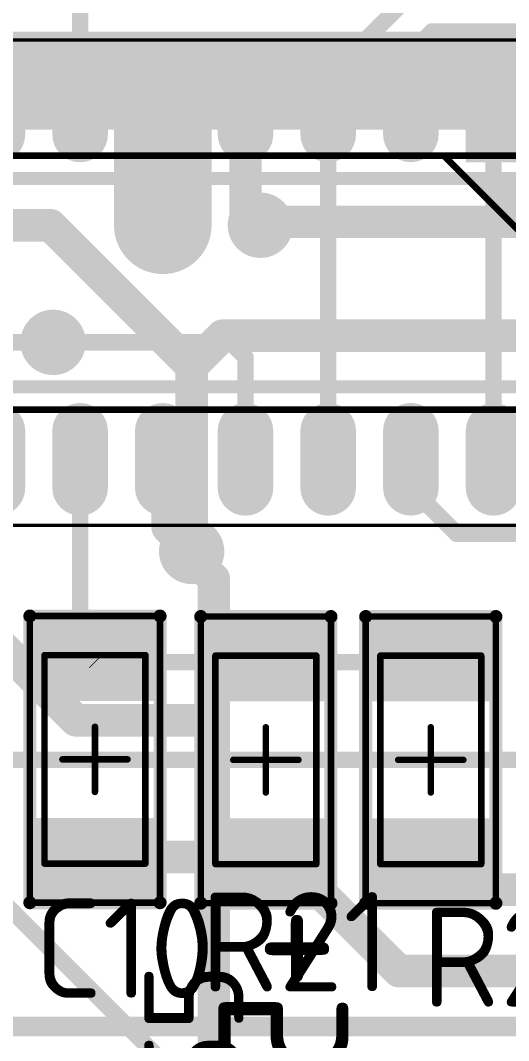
# Model space of a CAD drawing. Header units: inches. Extents: x 0 to 220, y 0 to 115.
# Drawn here: x 133.46 to 140.96, y 70.68 to 86.34 of the extents above; entities that cross this region are included whole.
import ezdxf

# ---------------------------------------------------------------- set-up
doc = ezdxf.new("R2010")
doc.units = ezdxf.units.IN
for name, color, linetype in [('Bottom Layer- Bottom', 5, 'Continuous'), ('Bottom Overlay- Bot Silk', 54, 'Continuous'), ('Bottom Solder- Bot Mask', 6, 'Continuous'), ('Mechanical 13', 56, 'Continuous'), ('Mechanical 15', 56, 'Continuous'), ('Top Layer- Top', 1, 'Continuous'), ('Top Overlay- Top Silk', 2, 'Continuous'), ('Top Paste- Top Paste', 8, 'Continuous'), ('Top Solder- Top Mask', 216, 'Continuous')]:
    doc.layers.add(name, color=color, linetype=linetype)
doc.styles.add('GOST type B', font='', dxfattribs={"height": 0.2})
doc.styles.get('GOST type B').set_extended_font_data('GOST type B')

# ---------------------------------------------------------------- blocks, each defined once
blk = doc.blocks.new('1206_126')
at = {"layer": 'Top Layer- Top'}
for points in [[(-2, -0.8), (-2, 0.8), (-1, 0.8), (-1, -0.8)], [(1, -0.8), (1, 0.8), (2, 0.8), (2, -0.8)]]:
    blk.add_hatch(color=7, dxfattribs=at).paths.add_polyline_path(points)
at = {"layer": 'Top Paste- Top Paste'}
for points in [[(-2, -0.8), (-2, 0.8), (-1, 0.8), (-1, -0.8)], [(1, -0.8), (1, 0.8), (2, 0.8), (2, -0.8)]]:
    blk.add_hatch(color=7, dxfattribs=at).paths.add_polyline_path(points)
at = {"layer": 'Top Solder- Top Mask'}
for points in [[(-2.102, -0.902), (-2.102, 0.902), (-0.898, 0.902), (-0.898, -0.902)], [(0.898, -0.902), (0.898, 0.902), (2.102, 0.902), (2.102, -0.902)]]:
    blk.add_hatch(color=7, dxfattribs=at).paths.add_polyline_path(points)
at = {"layer": 'Mechanical 13'}
for points in [[(-1.6, 0.775, 0.1, 0.1, 0), (-1.6, -0.775, 0.1, 0.1, 0)], [(-1.6, 0.775, 0.1, 0.1, 0), (1.6, 0.775, 0.1, 0.1, 0)], [(1.6, 0.775, 0.1, 0.1, 0), (1.6, -0.775, 0.1, 0.1, 0)], [(-1.6, -0.775, 0.1, 0.1, 0), (1.6, -0.775, 0.1, 0.1, 0)]]:
    blk.add_lwpolyline(points, format="xyseb", dxfattribs=at)
for points in [[(-1.625, 0.775, 0.05, 0.05, 1), (-1.575, 0.775, 0.05, 0.05, 1)], [(-1.625, 0.775, 0.05, 0.05, 1), (-1.575, 0.775, 0.05, 0.05, 1)], [(1.575, 0.775, 0.05, 0.05, 1), (1.625, 0.775, 0.05, 0.05, 1)], [(1.575, 0.775, 0.05, 0.05, 1), (1.625, 0.775, 0.05, 0.05, 1)], [(-1.625, -0.775, 0.05, 0.05, 1), (-1.575, -0.775, 0.05, 0.05, 1)], [(-1.625, -0.775, 0.05, 0.05, 1), (-1.575, -0.775, 0.05, 0.05, 1)], [(1.575, -0.775, 0.05, 0.05, 1), (1.625, -0.775, 0.05, 0.05, 1)], [(1.575, -0.775, 0.05, 0.05, 1), (1.625, -0.775, 0.05, 0.05, 1)]]:
    blk.add_lwpolyline(points, format="xyseb", close=True, dxfattribs=at)
at = {"layer": 'Mechanical 15'}
for points in [[(2.2, 1, 0.1, 0.1, 0), (-2.2, 1, 0.1, 0.1, 0)], [(-2.2, 1, 0.1, 0.1, 0), (-2.2, -1, 0.1, 0.1, 0)], [(2.2, 1, 0.1, 0.1, 0), (2.2, -1, 0.1, 0.1, 0)], [(0, 0.5, 0.1, 0.1, 0), (0, -0.5, 0.1, 0.1, 0)], [(0.5, 0, 0.1, 0.1, 0), (-0.5, 0, 0.1, 0.1, 0)], [(-2.2, -1, 0.1, 0.1, 0), (2.2, -1, 0.1, 0.1, 0)]]:
    blk.add_lwpolyline(points, format="xyseb", dxfattribs=at)
for points in [[(-2.225, 1, 0.05, 0.05, 1), (-2.175, 1, 0.05, 0.05, 1)], [(-2.225, 1, 0.05, 0.05, 1), (-2.175, 1, 0.05, 0.05, 1)], [(2.175, 1, 0.05, 0.05, 1), (2.225, 1, 0.05, 0.05, 1)], [(2.175, 1, 0.05, 0.05, 1), (2.225, 1, 0.05, 0.05, 1)], [(-0.025, 0.5, 0.05, 0.05, 1), (0.025, 0.5, 0.05, 0.05, 1)], [(-0.525, 0, 0.05, 0.05, 1), (-0.475, 0, 0.05, 0.05, 1)], [(0.475, 0, 0.05, 0.05, 1), (0.525, 0, 0.05, 0.05, 1)], [(-0.025, -0.5, 0.05, 0.05, 1), (0.025, -0.5, 0.05, 0.05, 1)], [(-2.225, -1, 0.05, 0.05, 1), (-2.175, -1, 0.05, 0.05, 1)], [(-2.225, -1, 0.05, 0.05, 1), (-2.175, -1, 0.05, 0.05, 1)], [(2.175, -1, 0.05, 0.05, 1), (2.225, -1, 0.05, 0.05, 1)], [(2.175, -1, 0.05, 0.05, 1), (2.225, -1, 0.05, 0.05, 1)]]:
    blk.add_lwpolyline(points, format="xyseb", close=True, dxfattribs=at)
at = {"layer": 'Top Overlay- Top Silk'}
for points in [[(-2.2, 1, 0.2, 0.2, 0), (-2.2, -1, 0.2, 0.2, 0)], [(2.2, 1, 0.2, 0.2, 0), (-2.2, 1, 0.2, 0.2, 0)], [(2.2, 1, 0.2, 0.2, 0), (2.2, -1, 0.2, 0.2, 0)], [(-2.2, -1, 0.2, 0.2, 0), (2.2, -1, 0.2, 0.2, 0)]]:
    blk.add_lwpolyline(points, format="xyseb", dxfattribs=at)
for points in [[(-2.25, 1, 0.1, 0.1, 1), (-2.15, 1, 0.1, 0.1, 1)], [(-2.25, 1, 0.1, 0.1, 1), (-2.15, 1, 0.1, 0.1, 1)], [(2.15, 1, 0.1, 0.1, 1), (2.25, 1, 0.1, 0.1, 1)], [(2.15, 1, 0.1, 0.1, 1), (2.25, 1, 0.1, 0.1, 1)], [(-2.25, -1, 0.1, 0.1, 1), (-2.15, -1, 0.1, 0.1, 1)], [(-2.25, -1, 0.1, 0.1, 1), (-2.15, -1, 0.1, 0.1, 1)], [(2.15, -1, 0.1, 0.1, 1), (2.25, -1, 0.1, 0.1, 1)], [(2.15, -1, 0.1, 0.1, 1), (2.25, -1, 0.1, 0.1, 1)]]:
    blk.add_lwpolyline(points, format="xyseb", close=True, dxfattribs=at)
blk = doc.blocks.new('1206_127')
at = {"layer": 'Top Layer- Top'}
for points in [[(-2, -0.8), (-2, 0.8), (-1, 0.8), (-1, -0.8)], [(1, -0.8), (1, 0.8), (2, 0.8), (2, -0.8)]]:
    blk.add_hatch(color=7, dxfattribs=at).paths.add_polyline_path(points)
at = {"layer": 'Top Paste- Top Paste'}
for points in [[(-2, -0.8), (-2, 0.8), (-1, 0.8), (-1, -0.8)], [(1, -0.8), (1, 0.8), (2, 0.8), (2, -0.8)]]:
    blk.add_hatch(color=7, dxfattribs=at).paths.add_polyline_path(points)
at = {"layer": 'Top Solder- Top Mask'}
for points in [[(-2.102, -0.902), (-2.102, 0.902), (-0.898, 0.902), (-0.898, -0.902)], [(0.898, -0.902), (0.898, 0.902), (2.102, 0.902), (2.102, -0.902)]]:
    blk.add_hatch(color=7, dxfattribs=at).paths.add_polyline_path(points)
at = {"layer": 'Mechanical 13'}
for points in [[(-1.6, -0.775, 0.1, 0.1, 0), (-1.6, 0.775, 0.1, 0.1, 0)], [(-1.6, 0.775, 0.1, 0.1, 0), (1.6, 0.775, 0.1, 0.1, 0)], [(1.6, -0.775, 0.1, 0.1, 0), (1.6, 0.775, 0.1, 0.1, 0)], [(-1.6, -0.775, 0.1, 0.1, 0), (1.6, -0.775, 0.1, 0.1, 0)]]:
    blk.add_lwpolyline(points, format="xyseb", dxfattribs=at)
for points in [[(-1.625, 0.775, 0.05, 0.05, 1), (-1.575, 0.775, 0.05, 0.05, 1)], [(-1.625, 0.775, 0.05, 0.05, 1), (-1.575, 0.775, 0.05, 0.05, 1)], [(1.575, 0.775, 0.05, 0.05, 1), (1.625, 0.775, 0.05, 0.05, 1)], [(1.575, 0.775, 0.05, 0.05, 1), (1.625, 0.775, 0.05, 0.05, 1)], [(-1.625, -0.775, 0.05, 0.05, 1), (-1.575, -0.775, 0.05, 0.05, 1)], [(-1.625, -0.775, 0.05, 0.05, 1), (-1.575, -0.775, 0.05, 0.05, 1)], [(1.575, -0.775, 0.05, 0.05, 1), (1.625, -0.775, 0.05, 0.05, 1)], [(1.575, -0.775, 0.05, 0.05, 1), (1.625, -0.775, 0.05, 0.05, 1)]]:
    blk.add_lwpolyline(points, format="xyseb", close=True, dxfattribs=at)
at = {"layer": 'Mechanical 15'}
for points in [[(2.2, 1, 0.1, 0.1, 0), (-2.2, 1, 0.1, 0.1, 0)], [(-2.2, -1, 0.1, 0.1, 0), (-2.2, 1, 0.1, 0.1, 0)], [(2.2, -1, 0.1, 0.1, 0), (2.2, 1, 0.1, 0.1, 0)], [(0, -0.5, 0.1, 0.1, 0), (0, 0.5, 0.1, 0.1, 0)], [(-0.5, 0, 0.1, 0.1, 0), (0.5, 0, 0.1, 0.1, 0)], [(2.2, -1, 0.1, 0.1, 0), (-2.2, -1, 0.1, 0.1, 0)]]:
    blk.add_lwpolyline(points, format="xyseb", dxfattribs=at)
for points in [[(-2.225, 1, 0.05, 0.05, 1), (-2.175, 1, 0.05, 0.05, 1)], [(-2.225, 1, 0.05, 0.05, 1), (-2.175, 1, 0.05, 0.05, 1)], [(2.175, 1, 0.05, 0.05, 1), (2.225, 1, 0.05, 0.05, 1)], [(2.175, 1, 0.05, 0.05, 1), (2.225, 1, 0.05, 0.05, 1)], [(-0.025, 0.5, 0.05, 0.05, 1), (0.025, 0.5, 0.05, 0.05, 1)], [(-0.525, 0, 0.05, 0.05, 1), (-0.475, 0, 0.05, 0.05, 1)], [(0.475, 0, 0.05, 0.05, 1), (0.525, 0, 0.05, 0.05, 1)], [(-0.025, -0.5, 0.05, 0.05, 1), (0.025, -0.5, 0.05, 0.05, 1)], [(-2.225, -1, 0.05, 0.05, 1), (-2.175, -1, 0.05, 0.05, 1)], [(-2.225, -1, 0.05, 0.05, 1), (-2.175, -1, 0.05, 0.05, 1)], [(2.175, -1, 0.05, 0.05, 1), (2.225, -1, 0.05, 0.05, 1)], [(2.175, -1, 0.05, 0.05, 1), (2.225, -1, 0.05, 0.05, 1)]]:
    blk.add_lwpolyline(points, format="xyseb", close=True, dxfattribs=at)
at = {"layer": 'Top Overlay- Top Silk'}
for points in [[(-2.2, -1, 0.2, 0.2, 0), (-2.2, 1, 0.2, 0.2, 0)], [(2.2, 1, 0.2, 0.2, 0), (-2.2, 1, 0.2, 0.2, 0)], [(2.2, -1, 0.2, 0.2, 0), (2.2, 1, 0.2, 0.2, 0)], [(2.2, -1, 0.2, 0.2, 0), (-2.2, -1, 0.2, 0.2, 0)]]:
    blk.add_lwpolyline(points, format="xyseb", dxfattribs=at)
for points in [[(-2.25, 1, 0.1, 0.1, 1), (-2.15, 1, 0.1, 0.1, 1)], [(-2.25, 1, 0.1, 0.1, 1), (-2.15, 1, 0.1, 0.1, 1)], [(2.15, 1, 0.1, 0.1, 1), (2.25, 1, 0.1, 0.1, 1)], [(2.15, 1, 0.1, 0.1, 1), (2.25, 1, 0.1, 0.1, 1)], [(-2.25, -1, 0.1, 0.1, 1), (-2.15, -1, 0.1, 0.1, 1)], [(-2.25, -1, 0.1, 0.1, 1), (-2.15, -1, 0.1, 0.1, 1)], [(2.15, -1, 0.1, 0.1, 1), (2.25, -1, 0.1, 0.1, 1)], [(2.15, -1, 0.1, 0.1, 1), (2.25, -1, 0.1, 0.1, 1)]]:
    blk.add_lwpolyline(points, format="xyseb", close=True, dxfattribs=at)
blk = doc.blocks.new('16_SOIC_165')
at = {"layer": 'Top Layer- Top'}
blk.add_hatch(color=7, dxfattribs=at).paths.add_polyline_path([(-3.475, 4.77), (-1.95, 4.77), (-1.95, 4.12), (-3.475, 4.12)])
h = blk.add_hatch(color=7, dxfattribs=at)
edge = h.paths.add_edge_path()
edge.add_arc((2.275, 4.445), 0.325, 90, 270)
edge.add_line((2.275, 4.12), (3.15, 4.12))
edge.add_arc((3.15, 4.445), 0.325, 270, 450)
edge.add_line((3.15, 4.77), (2.275, 4.77))
h = blk.add_hatch(color=7, dxfattribs=at)
edge = h.paths.add_edge_path()
edge.add_arc((-3.15, 3.175), 0.325, 90, 270)
edge.add_line((-3.15, 2.85), (-2.275, 2.85))
edge.add_arc((-2.275, 3.175), 0.325, 270, 450)
edge.add_line((-2.275, 3.5), (-3.15, 3.5))
h = blk.add_hatch(color=7, dxfattribs=at)
edge = h.paths.add_edge_path()
edge.add_arc((2.274, 3.175), 0.325, 90, 270)
edge.add_line((2.274, 2.85), (3.149, 2.85))
edge.add_arc((3.149, 3.175), 0.325, 270, 450)
edge.add_line((3.149, 3.5), (2.274, 3.5))
h = blk.add_hatch(color=7, dxfattribs=at)
edge = h.paths.add_edge_path()
edge.add_arc((-3.149, 1.905), 0.325, 90, 270)
edge.add_line((-3.149, 1.58), (-2.274, 1.58))
edge.add_arc((-2.274, 1.905), 0.325, 270, 450)
edge.add_line((-2.274, 2.23), (-3.149, 2.23))
h = blk.add_hatch(color=7, dxfattribs=at)
edge = h.paths.add_edge_path()
edge.add_arc((2.275, 1.905), 0.325, 90, 270)
edge.add_line((2.275, 1.58), (3.15, 1.58))
edge.add_arc((3.15, 1.905), 0.325, 270, 450)
edge.add_line((3.15, 2.23), (2.275, 2.23))
h = blk.add_hatch(color=7, dxfattribs=at)
edge = h.paths.add_edge_path()
edge.add_arc((-3.15, 0.635), 0.325, 90, 270)
edge.add_line((-3.15, 0.31), (-2.275, 0.31))
edge.add_arc((-2.275, 0.635), 0.325, 270, 450)
edge.add_line((-2.275, 0.96), (-3.15, 0.96))
h = blk.add_hatch(color=7, dxfattribs=at)
edge = h.paths.add_edge_path()
edge.add_arc((2.275, 0.635), 0.325, 90, 270)
edge.add_line((2.275, 0.31), (3.15, 0.31))
edge.add_arc((3.15, 0.635), 0.325, 270, 450)
edge.add_line((3.15, 0.96), (2.275, 0.96))
h = blk.add_hatch(color=7, dxfattribs=at)
edge = h.paths.add_edge_path()
edge.add_arc((-3.15, -0.635), 0.325, 90, 270)
edge.add_line((-3.15, -0.96), (-2.275, -0.96))
edge.add_arc((-2.275, -0.635), 0.325, 270, 450)
edge.add_line((-2.275, -0.31), (-3.15, -0.31))
h = blk.add_hatch(color=7, dxfattribs=at)
edge = h.paths.add_edge_path()
edge.add_arc((2.275, -0.635), 0.325, 90, 270)
edge.add_line((2.275, -0.96), (3.15, -0.96))
edge.add_arc((3.15, -0.635), 0.325, 270, 450)
edge.add_line((3.15, -0.31), (2.275, -0.31))
h = blk.add_hatch(color=7, dxfattribs=at)
edge = h.paths.add_edge_path()
edge.add_arc((-3.15, -1.905), 0.325, 90, 270)
edge.add_line((-3.15, -2.23), (-2.275, -2.23))
edge.add_arc((-2.275, -1.905), 0.325, 270, 450)
edge.add_line((-2.275, -1.58), (-3.15, -1.58))
h = blk.add_hatch(color=7, dxfattribs=at)
edge = h.paths.add_edge_path()
edge.add_arc((2.274, -1.905), 0.325, 90, 270)
edge.add_line((2.274, -2.23), (3.149, -2.23))
edge.add_arc((3.149, -1.905), 0.325, 270, 450)
edge.add_line((3.149, -1.58), (2.274, -1.58))
h = blk.add_hatch(color=7, dxfattribs=at)
edge = h.paths.add_edge_path()
edge.add_arc((-3.149, -3.175), 0.325, 90, 270)
edge.add_line((-3.149, -3.5), (-2.274, -3.5))
edge.add_arc((-2.274, -3.175), 0.325, 270, 450)
edge.add_line((-2.274, -2.85), (-3.149, -2.85))
h = blk.add_hatch(color=7, dxfattribs=at)
edge = h.paths.add_edge_path()
edge.add_arc((2.275, -3.175), 0.325, 90, 270)
edge.add_line((2.275, -3.5), (3.15, -3.5))
edge.add_arc((3.15, -3.175), 0.325, 270, 450)
edge.add_line((3.15, -2.85), (2.275, -2.85))
h = blk.add_hatch(color=7, dxfattribs=at)
edge = h.paths.add_edge_path()
edge.add_arc((-3.15, -4.445), 0.325, 90, 270)
edge.add_line((-3.15, -4.77), (-2.275, -4.77))
edge.add_arc((-2.275, -4.445), 0.325, 270, 450)
edge.add_line((-2.275, -4.12), (-3.15, -4.12))
h = blk.add_hatch(color=7, dxfattribs=at)
edge = h.paths.add_edge_path()
edge.add_arc((2.275, -4.445), 0.325, 90, 270)
edge.add_line((2.275, -4.77), (3.15, -4.77))
edge.add_arc((3.15, -4.445), 0.325, 270, 450)
edge.add_line((3.15, -4.12), (2.275, -4.12))
at = {"layer": 'Top Overlay- Top Silk'}
blk.add_hatch(color=2, dxfattribs=at).paths.add_polyline_path([(-1.56, 4.86), (-1.56, 4.14), (-0.84, 4.86)])
at = {"layer": 'Top Paste- Top Paste'}
blk.add_hatch(color=7, dxfattribs=at).paths.add_polyline_path([(-3.475, 4.77), (-1.95, 4.77), (-1.95, 4.12), (-3.475, 4.12)])
h = blk.add_hatch(color=7, dxfattribs=at)
edge = h.paths.add_edge_path()
edge.add_arc((2.275, 4.445), 0.325, 90, 270)
edge.add_line((2.275, 4.12), (3.15, 4.12))
edge.add_arc((3.15, 4.445), 0.325, 270, 450)
edge.add_line((3.15, 4.77), (2.275, 4.77))
h = blk.add_hatch(color=7, dxfattribs=at)
edge = h.paths.add_edge_path()
edge.add_arc((-3.15, 3.175), 0.325, 90, 270)
edge.add_line((-3.15, 2.85), (-2.275, 2.85))
edge.add_arc((-2.275, 3.175), 0.325, 270, 450)
edge.add_line((-2.275, 3.5), (-3.15, 3.5))
h = blk.add_hatch(color=7, dxfattribs=at)
edge = h.paths.add_edge_path()
edge.add_arc((2.274, 3.175), 0.325, 90, 270)
edge.add_line((2.274, 2.85), (3.149, 2.85))
edge.add_arc((3.149, 3.175), 0.325, 270, 450)
edge.add_line((3.149, 3.5), (2.274, 3.5))
h = blk.add_hatch(color=7, dxfattribs=at)
edge = h.paths.add_edge_path()
edge.add_arc((-3.149, 1.905), 0.325, 90, 270)
edge.add_line((-3.149, 1.58), (-2.274, 1.58))
edge.add_arc((-2.274, 1.905), 0.325, 270, 450)
edge.add_line((-2.274, 2.23), (-3.149, 2.23))
h = blk.add_hatch(color=7, dxfattribs=at)
edge = h.paths.add_edge_path()
edge.add_arc((2.275, 1.905), 0.325, 90, 270)
edge.add_line((2.275, 1.58), (3.15, 1.58))
edge.add_arc((3.15, 1.905), 0.325, 270, 450)
edge.add_line((3.15, 2.23), (2.275, 2.23))
h = blk.add_hatch(color=7, dxfattribs=at)
edge = h.paths.add_edge_path()
edge.add_arc((-3.15, 0.635), 0.325, 90, 270)
edge.add_line((-3.15, 0.31), (-2.275, 0.31))
edge.add_arc((-2.275, 0.635), 0.325, 270, 450)
edge.add_line((-2.275, 0.96), (-3.15, 0.96))
h = blk.add_hatch(color=7, dxfattribs=at)
edge = h.paths.add_edge_path()
edge.add_arc((2.275, 0.635), 0.325, 90, 270)
edge.add_line((2.275, 0.31), (3.15, 0.31))
edge.add_arc((3.15, 0.635), 0.325, 270, 450)
edge.add_line((3.15, 0.96), (2.275, 0.96))
h = blk.add_hatch(color=7, dxfattribs=at)
edge = h.paths.add_edge_path()
edge.add_arc((-3.15, -0.635), 0.325, 90, 270)
edge.add_line((-3.15, -0.96), (-2.275, -0.96))
edge.add_arc((-2.275, -0.635), 0.325, 270, 450)
edge.add_line((-2.275, -0.31), (-3.15, -0.31))
h = blk.add_hatch(color=7, dxfattribs=at)
edge = h.paths.add_edge_path()
edge.add_arc((2.275, -0.635), 0.325, 90, 270)
edge.add_line((2.275, -0.96), (3.15, -0.96))
edge.add_arc((3.15, -0.635), 0.325, 270, 450)
edge.add_line((3.15, -0.31), (2.275, -0.31))
h = blk.add_hatch(color=7, dxfattribs=at)
edge = h.paths.add_edge_path()
edge.add_arc((-3.15, -1.905), 0.325, 90, 270)
edge.add_line((-3.15, -2.23), (-2.275, -2.23))
edge.add_arc((-2.275, -1.905), 0.325, 270, 450)
edge.add_line((-2.275, -1.58), (-3.15, -1.58))
h = blk.add_hatch(color=7, dxfattribs=at)
edge = h.paths.add_edge_path()
edge.add_arc((2.274, -1.905), 0.325, 90, 270)
edge.add_line((2.274, -2.23), (3.149, -2.23))
edge.add_arc((3.149, -1.905), 0.325, 270, 450)
edge.add_line((3.149, -1.58), (2.274, -1.58))
h = blk.add_hatch(color=7, dxfattribs=at)
edge = h.paths.add_edge_path()
edge.add_arc((-3.149, -3.175), 0.325, 90, 270)
edge.add_line((-3.149, -3.5), (-2.274, -3.5))
edge.add_arc((-2.274, -3.175), 0.325, 270, 450)
edge.add_line((-2.274, -2.85), (-3.149, -2.85))
h = blk.add_hatch(color=7, dxfattribs=at)
edge = h.paths.add_edge_path()
edge.add_arc((2.275, -3.175), 0.325, 90, 270)
edge.add_line((2.275, -3.5), (3.15, -3.5))
edge.add_arc((3.15, -3.175), 0.325, 270, 450)
edge.add_line((3.15, -2.85), (2.275, -2.85))
h = blk.add_hatch(color=7, dxfattribs=at)
edge = h.paths.add_edge_path()
edge.add_arc((-3.15, -4.445), 0.325, 90, 270)
edge.add_line((-3.15, -4.77), (-2.275, -4.77))
edge.add_arc((-2.275, -4.445), 0.325, 270, 450)
edge.add_line((-2.275, -4.12), (-3.15, -4.12))
h = blk.add_hatch(color=7, dxfattribs=at)
edge = h.paths.add_edge_path()
edge.add_arc((2.275, -4.445), 0.325, 90, 270)
edge.add_line((2.275, -4.77), (3.15, -4.77))
edge.add_arc((3.15, -4.445), 0.325, 270, 450)
edge.add_line((3.15, -4.12), (2.275, -4.12))
at = {"layer": 'Top Solder- Top Mask'}
blk.add_hatch(color=7, dxfattribs=at).paths.add_polyline_path([(-3.576, 4.872), (-1.848, 4.872), (-1.848, 4.018), (-3.576, 4.018)])
h = blk.add_hatch(color=7, dxfattribs=at)
edge = h.paths.add_edge_path()
edge.add_arc((2.275, 4.445), 0.427, 90, 270)
edge.add_line((2.275, 4.018), (3.15, 4.018))
edge.add_arc((3.15, 4.445), 0.427, 270, 450)
edge.add_line((3.15, 4.872), (2.275, 4.872))
h = blk.add_hatch(color=7, dxfattribs=at)
edge = h.paths.add_edge_path()
edge.add_arc((-3.15, 3.175), 0.427, 90, 270)
edge.add_line((-3.15, 2.748), (-2.275, 2.748))
edge.add_arc((-2.275, 3.175), 0.427, 270, 450)
edge.add_line((-2.275, 3.602), (-3.15, 3.602))
h = blk.add_hatch(color=7, dxfattribs=at)
edge = h.paths.add_edge_path()
edge.add_arc((2.274, 3.175), 0.427, 90, 270)
edge.add_line((2.274, 2.748), (3.149, 2.748))
edge.add_arc((3.149, 3.175), 0.427, 270, 450)
edge.add_line((3.149, 3.602), (2.274, 3.602))
h = blk.add_hatch(color=7, dxfattribs=at)
edge = h.paths.add_edge_path()
edge.add_arc((-3.149, 1.905), 0.427, 90, 270)
edge.add_line((-3.149, 1.478), (-2.274, 1.478))
edge.add_arc((-2.274, 1.905), 0.427, 270, 450)
edge.add_line((-2.274, 2.332), (-3.149, 2.332))
h = blk.add_hatch(color=7, dxfattribs=at)
edge = h.paths.add_edge_path()
edge.add_arc((2.275, 1.905), 0.427, 90, 270)
edge.add_line((2.275, 1.478), (3.15, 1.478))
edge.add_arc((3.15, 1.905), 0.427, 270, 450)
edge.add_line((3.15, 2.332), (2.275, 2.332))
h = blk.add_hatch(color=7, dxfattribs=at)
edge = h.paths.add_edge_path()
edge.add_arc((-3.15, 0.635), 0.427, 90, 270)
edge.add_line((-3.15, 0.208), (-2.275, 0.208))
edge.add_arc((-2.275, 0.635), 0.427, 270, 450)
edge.add_line((-2.275, 1.062), (-3.15, 1.062))
h = blk.add_hatch(color=7, dxfattribs=at)
edge = h.paths.add_edge_path()
edge.add_arc((2.275, 0.635), 0.427, 90, 270)
edge.add_line((2.275, 0.208), (3.15, 0.208))
edge.add_arc((3.15, 0.635), 0.427, 270, 450)
edge.add_line((3.15, 1.062), (2.275, 1.062))
h = blk.add_hatch(color=7, dxfattribs=at)
edge = h.paths.add_edge_path()
edge.add_arc((-3.15, -0.635), 0.427, 90, 270)
edge.add_line((-3.15, -1.062), (-2.275, -1.062))
edge.add_arc((-2.275, -0.635), 0.427, 270, 450)
edge.add_line((-2.275, -0.208), (-3.15, -0.208))
h = blk.add_hatch(color=7, dxfattribs=at)
edge = h.paths.add_edge_path()
edge.add_arc((2.275, -0.635), 0.427, 90, 270)
edge.add_line((2.275, -1.062), (3.15, -1.062))
edge.add_arc((3.15, -0.635), 0.427, 270, 450)
edge.add_line((3.15, -0.208), (2.275, -0.208))
h = blk.add_hatch(color=7, dxfattribs=at)
edge = h.paths.add_edge_path()
edge.add_arc((-3.15, -1.905), 0.427, 90, 270)
edge.add_line((-3.15, -2.332), (-2.275, -2.332))
edge.add_arc((-2.275, -1.905), 0.427, 270, 450)
edge.add_line((-2.275, -1.478), (-3.15, -1.478))
h = blk.add_hatch(color=7, dxfattribs=at)
edge = h.paths.add_edge_path()
edge.add_arc((2.274, -1.905), 0.427, 90, 270)
edge.add_line((2.274, -2.332), (3.149, -2.332))
edge.add_arc((3.149, -1.905), 0.427, 270, 450)
edge.add_line((3.149, -1.478), (2.274, -1.478))
h = blk.add_hatch(color=7, dxfattribs=at)
edge = h.paths.add_edge_path()
edge.add_arc((-3.149, -3.175), 0.427, 90, 270)
edge.add_line((-3.149, -3.602), (-2.274, -3.602))
edge.add_arc((-2.274, -3.175), 0.427, 270, 450)
edge.add_line((-2.274, -2.748), (-3.149, -2.748))
h = blk.add_hatch(color=7, dxfattribs=at)
edge = h.paths.add_edge_path()
edge.add_arc((2.275, -3.175), 0.427, 90, 270)
edge.add_line((2.275, -3.602), (3.15, -3.602))
edge.add_arc((3.15, -3.175), 0.427, 270, 450)
edge.add_line((3.15, -2.748), (2.275, -2.748))
h = blk.add_hatch(color=7, dxfattribs=at)
edge = h.paths.add_edge_path()
edge.add_arc((-3.15, -4.445), 0.427, 90, 270)
edge.add_line((-3.15, -4.872), (-2.275, -4.872))
edge.add_arc((-2.275, -4.445), 0.427, 270, 450)
edge.add_line((-2.275, -4.018), (-3.15, -4.018))
h = blk.add_hatch(color=7, dxfattribs=at)
edge = h.paths.add_edge_path()
edge.add_arc((2.275, -4.445), 0.427, 90, 270)
edge.add_line((2.275, -4.872), (3.15, -4.872))
edge.add_arc((3.15, -4.445), 0.427, 270, 450)
edge.add_line((3.15, -4.018), (2.275, -4.018))
at = {"layer": 'Mechanical 13'}
for points in [[(1.95, 4.95, 0.1, 0.1, 0), (-1.95, 4.95, 0.1, 0.1, 0)], [(-1.95, -4.95, 0.1, 0.1, 0), (-1.95, 4.95, 0.1, 0.1, 0)], [(-1.95, 3.68, 0.1, 0.1, 0), (-0.68, 4.95, 0.1, 0.1, 0)], [(1.95, -4.95, 0.1, 0.1, 0), (1.95, 4.95, 0.1, 0.1, 0)], [(1.95, -4.95, 0.1, 0.1, 0), (-1.95, -4.95, 0.1, 0.1, 0)]]:
    blk.add_lwpolyline(points, format="xyseb", dxfattribs=at)
for points in [[(-1.975, 4.95, 0.05, 0.05, 1), (-1.925, 4.95, 0.05, 0.05, 1)], [(-1.975, 4.95, 0.05, 0.05, 1), (-1.925, 4.95, 0.05, 0.05, 1)], [(-0.705, 4.95, 0.05, 0.05, 1), (-0.655, 4.95, 0.05, 0.05, 1)], [(1.925, 4.95, 0.05, 0.05, 1), (1.975, 4.95, 0.05, 0.05, 1)], [(1.925, 4.95, 0.05, 0.05, 1), (1.975, 4.95, 0.05, 0.05, 1)], [(-1.975, 3.68, 0.05, 0.05, 1), (-1.925, 3.68, 0.05, 0.05, 1)], [(-1.975, -4.95, 0.05, 0.05, 1), (-1.925, -4.95, 0.05, 0.05, 1)], [(-1.975, -4.95, 0.05, 0.05, 1), (-1.925, -4.95, 0.05, 0.05, 1)], [(1.925, -4.95, 0.05, 0.05, 1), (1.975, -4.95, 0.05, 0.05, 1)], [(1.925, -4.95, 0.05, 0.05, 1), (1.975, -4.95, 0.05, 0.05, 1)]]:
    blk.add_lwpolyline(points, format="xyseb", close=True, dxfattribs=at)
at = {"layer": 'Mechanical 15'}
for points in [[(3.725, 5.25, 0.05, 0.05, 0), (-3.725, 5.25, 0.05, 0.05, 0)], [(-3.725, -5.25, 0.05, 0.05, 0), (-3.725, 5.25, 0.05, 0.05, 0)], [(3.725, -5.25, 0.05, 0.05, 0), (3.725, 5.25, 0.05, 0.05, 0)], [(3.725, -5.25, 0.05, 0.05, 0), (-3.725, -5.25, 0.05, 0.05, 0)]]:
    blk.add_lwpolyline(points, format="xyseb", dxfattribs=at)
for points in [[(-3.737, 5.25, 0.025, 0.025, 1), (-3.712, 5.25, 0.025, 0.025, 1)], [(-3.737, 5.25, 0.025, 0.025, 1), (-3.712, 5.25, 0.025, 0.025, 1)], [(3.712, 5.25, 0.025, 0.025, 1), (3.737, 5.25, 0.025, 0.025, 1)], [(3.712, 5.25, 0.025, 0.025, 1), (3.737, 5.25, 0.025, 0.025, 1)], [(-3.737, -5.25, 0.025, 0.025, 1), (-3.712, -5.25, 0.025, 0.025, 1)], [(-3.737, -5.25, 0.025, 0.025, 1), (-3.712, -5.25, 0.025, 0.025, 1)], [(3.712, -5.25, 0.025, 0.025, 1), (3.737, -5.25, 0.025, 0.025, 1)], [(3.712, -5.25, 0.025, 0.025, 1), (3.737, -5.25, 0.025, 0.025, 1)]]:
    blk.add_lwpolyline(points, format="xyseb", close=True, dxfattribs=at)
at = {"layer": 'Top Overlay- Top Silk'}
for points in [[(1.6, 4.95, 0.2, 0.2, 0), (-1.6, 4.95, 0.2, 0.2, 0)], [(-1.6, -4.95, 0.2, 0.2, 0), (-1.6, 4.95, 0.2, 0.2, 0)], [(1.6, -4.95, 0.2, 0.2, 0), (1.6, 4.95, 0.2, 0.2, 0)], [(1.6, -4.95, 0.2, 0.2, 0), (-1.6, -4.95, 0.2, 0.2, 0)]]:
    blk.add_lwpolyline(points, format="xyseb", dxfattribs=at)
for points in [[(-1.65, 4.95, 0.1, 0.1, 1), (-1.55, 4.95, 0.1, 0.1, 1)], [(-1.65, 4.95, 0.1, 0.1, 1), (-1.55, 4.95, 0.1, 0.1, 1)], [(1.55, 4.95, 0.1, 0.1, 1), (1.65, 4.95, 0.1, 0.1, 1)], [(1.55, 4.95, 0.1, 0.1, 1), (1.65, 4.95, 0.1, 0.1, 1)], [(-1.65, -4.95, 0.1, 0.1, 1), (-1.55, -4.95, 0.1, 0.1, 1)], [(-1.65, -4.95, 0.1, 0.1, 1), (-1.55, -4.95, 0.1, 0.1, 1)], [(1.55, -4.95, 0.1, 0.1, 1), (1.65, -4.95, 0.1, 0.1, 1)], [(1.55, -4.95, 0.1, 0.1, 1), (1.65, -4.95, 0.1, 0.1, 1)]]:
    blk.add_lwpolyline(points, format="xyseb", close=True, dxfattribs=at)
blk = doc.blocks.new('CAP__1206_194')
at = {"layer": 'Top Layer- Top'}
for points in [[(-2, -0.8), (-2, 0.8), (-1, 0.8), (-1, -0.8)], [(1, -0.8), (1, 0.8), (2, 0.8), (2, -0.8)]]:
    blk.add_hatch(color=7, dxfattribs=at).paths.add_polyline_path(points)
at = {"layer": 'Top Paste- Top Paste'}
for points in [[(-2, -0.8), (-2, 0.8), (-1, 0.8), (-1, -0.8)], [(1, -0.8), (1, 0.8), (2, 0.8), (2, -0.8)]]:
    blk.add_hatch(color=7, dxfattribs=at).paths.add_polyline_path(points)
at = {"layer": 'Top Solder- Top Mask'}
for points in [[(-2.102, -0.902), (-2.102, 0.902), (-0.898, 0.902), (-0.898, -0.902)], [(0.898, -0.902), (0.898, 0.902), (2.102, 0.902), (2.102, -0.902)]]:
    blk.add_hatch(color=7, dxfattribs=at).paths.add_polyline_path(points)
at = {"layer": 'Mechanical 13'}
for points in [[(1.6, 0.775, 0.1, 0.1, 0), (-1.6, 0.775, 0.1, 0.1, 0)], [(-1.6, -0.775, 0.1, 0.1, 0), (-1.6, 0.775, 0.1, 0.1, 0)], [(1.6, -0.775, 0.1, 0.1, 0), (1.6, 0.775, 0.1, 0.1, 0)], [(1.6, -0.775, 0.1, 0.1, 0), (-1.6, -0.775, 0.1, 0.1, 0)]]:
    blk.add_lwpolyline(points, format="xyseb", dxfattribs=at)
for points in [[(-1.625, 0.775, 0.05, 0.05, 1), (-1.575, 0.775, 0.05, 0.05, 1)], [(-1.625, 0.775, 0.05, 0.05, 1), (-1.575, 0.775, 0.05, 0.05, 1)], [(1.575, 0.775, 0.05, 0.05, 1), (1.625, 0.775, 0.05, 0.05, 1)], [(1.575, 0.775, 0.05, 0.05, 1), (1.625, 0.775, 0.05, 0.05, 1)], [(-1.625, -0.775, 0.05, 0.05, 1), (-1.575, -0.775, 0.05, 0.05, 1)], [(-1.625, -0.775, 0.05, 0.05, 1), (-1.575, -0.775, 0.05, 0.05, 1)], [(1.575, -0.775, 0.05, 0.05, 1), (1.625, -0.775, 0.05, 0.05, 1)], [(1.575, -0.775, 0.05, 0.05, 1), (1.625, -0.775, 0.05, 0.05, 1)]]:
    blk.add_lwpolyline(points, format="xyseb", close=True, dxfattribs=at)
at = {"layer": 'Mechanical 15'}
for points in [[(-2.2, -1, 0.1, 0.1, 0), (-2.2, 1, 0.1, 0.1, 0)], [(-2.2, 1, 0.1, 0.1, 0), (2.2, 1, 0.1, 0.1, 0)], [(2.2, -1, 0.1, 0.1, 0), (2.2, 1, 0.1, 0.1, 0)], [(0, -0.5, 0.1, 0.1, 0), (0, 0.5, 0.1, 0.1, 0)], [(-0.5, 0, 0.1, 0.1, 0), (0.5, 0, 0.1, 0.1, 0)], [(2.2, -1, 0.1, 0.1, 0), (-2.2, -1, 0.1, 0.1, 0)]]:
    blk.add_lwpolyline(points, format="xyseb", dxfattribs=at)
for points in [[(-2.225, 1, 0.05, 0.05, 1), (-2.175, 1, 0.05, 0.05, 1)], [(-2.225, 1, 0.05, 0.05, 1), (-2.175, 1, 0.05, 0.05, 1)], [(2.175, 1, 0.05, 0.05, 1), (2.225, 1, 0.05, 0.05, 1)], [(2.175, 1, 0.05, 0.05, 1), (2.225, 1, 0.05, 0.05, 1)], [(-0.025, 0.5, 0.05, 0.05, 1), (0.025, 0.5, 0.05, 0.05, 1)], [(-0.525, 0, 0.05, 0.05, 1), (-0.475, 0, 0.05, 0.05, 1)], [(0.475, 0, 0.05, 0.05, 1), (0.525, 0, 0.05, 0.05, 1)], [(-0.025, -0.5, 0.05, 0.05, 1), (0.025, -0.5, 0.05, 0.05, 1)], [(-2.225, -1, 0.05, 0.05, 1), (-2.175, -1, 0.05, 0.05, 1)], [(-2.225, -1, 0.05, 0.05, 1), (-2.175, -1, 0.05, 0.05, 1)], [(2.175, -1, 0.05, 0.05, 1), (2.225, -1, 0.05, 0.05, 1)], [(2.175, -1, 0.05, 0.05, 1), (2.225, -1, 0.05, 0.05, 1)]]:
    blk.add_lwpolyline(points, format="xyseb", close=True, dxfattribs=at)
at = {"layer": 'Top Overlay- Top Silk'}
for points in [[(-2.2, 1, 0.2, 0.2, 0), (2.2, 1, 0.2, 0.2, 0)], [(-2.2, -1, 0.2, 0.2, 0), (-2.2, 1, 0.2, 0.2, 0)], [(2.2, -1, 0.2, 0.2, 0), (2.2, 1, 0.2, 0.2, 0)], [(2.2, -1, 0.2, 0.2, 0), (-2.2, -1, 0.2, 0.2, 0)]]:
    blk.add_lwpolyline(points, format="xyseb", dxfattribs=at)
for points in [[(-2.25, 1, 0.1, 0.1, 1), (-2.15, 1, 0.1, 0.1, 1)], [(-2.25, 1, 0.1, 0.1, 1), (-2.15, 1, 0.1, 0.1, 1)], [(2.15, 1, 0.1, 0.1, 1), (2.25, 1, 0.1, 0.1, 1)], [(2.15, 1, 0.1, 0.1, 1), (2.25, 1, 0.1, 0.1, 1)], [(-2.25, -1, 0.1, 0.1, 1), (-2.15, -1, 0.1, 0.1, 1)], [(-2.25, -1, 0.1, 0.1, 1), (-2.15, -1, 0.1, 0.1, 1)], [(2.15, -1, 0.1, 0.1, 1), (2.25, -1, 0.1, 0.1, 1)], [(2.15, -1, 0.1, 0.1, 1), (2.25, -1, 0.1, 0.1, 1)]]:
    blk.add_lwpolyline(points, format="xyseb", close=True, dxfattribs=at)

msp = doc.modelspace()

# ---------------------------------------------------------------- hatches: boundary and pattern name
at = {"layer": 'Bottom Layer- Bottom'}
h = msp.add_hatch(color=7, dxfattribs=at)
edge = h.paths.add_edge_path()
edge.add_arc((135.649, 83.198), 0.4, 0, 360)
h = msp.add_hatch(color=7, dxfattribs=at)
edge = h.paths.add_edge_path()
edge.add_arc((137.148, 83.198), 0.4, 0, 360)
h = msp.add_hatch(color=7, dxfattribs=at)
edge = h.paths.add_edge_path()
edge.add_arc((133.964, 81.4), 0.4, 0, 360)
h = msp.add_hatch(color=7, dxfattribs=at)
edge = h.paths.add_edge_path()
edge.add_arc((136.092, 78.192), 0.4, 0, 360)
at = {"layer": 'Bottom Solder- Bot Mask'}
h = msp.add_hatch(color=7, dxfattribs=at)
edge = h.paths.add_edge_path()
edge.add_arc((135.649, 83.198), 0.502, 0, 360)
h = msp.add_hatch(color=7, dxfattribs=at)
edge = h.paths.add_edge_path()
edge.add_arc((137.148, 83.198), 0.502, 0, 360)
h = msp.add_hatch(color=7, dxfattribs=at)
edge = h.paths.add_edge_path()
edge.add_arc((133.964, 81.4), 0.502, 0, 360)
h = msp.add_hatch(color=7, dxfattribs=at)
edge = h.paths.add_edge_path()
edge.add_arc((136.092, 78.192), 0.502, 0, 360)
at = {"layer": 'Top Layer- Top'}
h = msp.add_hatch(color=7, dxfattribs=at)
edge = h.paths.add_edge_path()
edge.add_arc((135.649, 83.198), 0.4, 0, 360)
h = msp.add_hatch(color=7, dxfattribs=at)
edge = h.paths.add_edge_path()
edge.add_arc((137.148, 83.198), 0.4, 0, 360)
h = msp.add_hatch(color=7, dxfattribs=at)
edge = h.paths.add_edge_path()
edge.add_arc((133.964, 81.4), 0.4, 0, 360)
h = msp.add_hatch(color=7, dxfattribs=at)
edge = h.paths.add_edge_path()
edge.add_arc((136.092, 78.192), 0.4, 0, 360)
at = {"layer": 'Top Solder- Top Mask'}
h = msp.add_hatch(color=7, dxfattribs=at)
edge = h.paths.add_edge_path()
edge.add_arc((135.649, 83.198), 0.502, 0, 360)
h = msp.add_hatch(color=7, dxfattribs=at)
edge = h.paths.add_edge_path()
edge.add_arc((137.148, 83.198), 0.502, 0, 360)
h = msp.add_hatch(color=7, dxfattribs=at)
edge = h.paths.add_edge_path()
edge.add_arc((133.964, 81.4), 0.502, 0, 360)
h = msp.add_hatch(color=7, dxfattribs=at)
edge = h.paths.add_edge_path()
edge.add_arc((136.092, 78.192), 0.502, 0, 360)

# ---------------------------------------------------------------- linework, layer by layer
at = {"layer": 'Bottom Layer- Bottom'}
for points in [[(123.056, 85.417, 1.5, 1.5, 0), (135.649, 85.417, 1.5, 1.5, 0)], [(135.649, 83.198, 1.5, 1.5, 0), (135.649, 85.417, 1.5, 1.5, 0)], [(135.649, 85.417, 1.5, 1.5, 0), (142.235, 85.417, 1.5, 1.5, 0)], [(137.148, 83.198, 0.5, 0.5, 0), (137.201, 83.25, 0.5, 0.5, 0)], [(137.201, 83.25, 0.5, 0.5, 0), (144.415, 83.25, 0.5, 0.5, 0)], [(129.793, 83.198, 0.5, 0.5, 0), (133.924, 83.198, 0.5, 0.5, 0)], [(133.924, 83.198, 0.5, 0.5, 0), (136.092, 81.031, 0.5, 0.5, 0)], [(136.092, 81.031, 0.5, 0.5, 0), (136.563, 81.502, 0.5, 0.5, 0)], [(136.563, 81.502, 0.5, 0.5, 0), (155.288, 81.502, 0.5, 0.5, 0)], [(128.497, 81.4, 0.254, 0.254, 0), (133.964, 81.4, 0.254, 0.254, 0)], [(136.092, 78.111, 0.5, 0.5, 0), (136.092, 81.031, 0.5, 0.5, 0)], [(136.092, 78.111, 0.5, 0.5, 0), (136.432, 77.771, 0.5, 0.5, 0)], [(136.432, 75.6, 0.5, 0.5, 0), (136.432, 77.771, 0.5, 0.5, 0)], [(132.314, 77.6, 0.5, 0.5, 0), (134.314, 75.6, 0.5, 0.5, 0)], [(134.314, 75.6, 0.5, 0.5, 0), (136.432, 75.6, 0.5, 0.5, 0)], [(136.432, 65.871, 0.5, 0.5, 0), (136.432, 75.6, 0.5, 0.5, 0)]]:
    msp.add_lwpolyline(points, format="xyseb", dxfattribs=at)
for points in [[(135.274, 85.417, 0.75, 0.75, 1), (136.024, 85.417, 0.75, 0.75, 1)], [(135.274, 85.417, 0.75, 0.75, 1), (136.024, 85.417, 0.75, 0.75, 1)], [(135.274, 85.417, 0.75, 0.75, 1), (136.024, 85.417, 0.75, 0.75, 1)], [(135.274, 83.198, 0.75, 0.75, 1), (136.024, 83.198, 0.75, 0.75, 1)], [(137.076, 83.25, 0.25, 0.25, 1), (137.326, 83.25, 0.25, 0.25, 1)], [(137.076, 83.25, 0.25, 0.25, 1), (137.326, 83.25, 0.25, 0.25, 1)], [(133.799, 83.198, 0.25, 0.25, 1), (134.049, 83.198, 0.25, 0.25, 1)], [(133.799, 83.198, 0.25, 0.25, 1), (134.049, 83.198, 0.25, 0.25, 1)], [(137.023, 83.198, 0.25, 0.25, 1), (137.273, 83.198, 0.25, 0.25, 1)], [(136.438, 81.502, 0.25, 0.25, 1), (136.688, 81.502, 0.25, 0.25, 1)], [(136.438, 81.502, 0.25, 0.25, 1), (136.688, 81.502, 0.25, 0.25, 1)], [(133.9, 81.4, 0.127, 0.127, 1), (134.027, 81.4, 0.127, 0.127, 1)], [(135.967, 81.031, 0.25, 0.25, 1), (136.217, 81.031, 0.25, 0.25, 1)], [(135.967, 81.031, 0.25, 0.25, 1), (136.217, 81.031, 0.25, 0.25, 1)], [(135.967, 81.031, 0.25, 0.25, 1), (136.217, 81.031, 0.25, 0.25, 1)], [(135.967, 78.111, 0.25, 0.25, 1), (136.217, 78.111, 0.25, 0.25, 1)], [(135.967, 78.111, 0.25, 0.25, 1), (136.217, 78.111, 0.25, 0.25, 1)], [(136.307, 77.771, 0.25, 0.25, 1), (136.557, 77.771, 0.25, 0.25, 1)], [(136.307, 77.771, 0.25, 0.25, 1), (136.557, 77.771, 0.25, 0.25, 1)], [(134.189, 75.6, 0.25, 0.25, 1), (134.439, 75.6, 0.25, 0.25, 1)], [(134.189, 75.6, 0.25, 0.25, 1), (134.439, 75.6, 0.25, 0.25, 1)], [(136.307, 75.6, 0.25, 0.25, 1), (136.557, 75.6, 0.25, 0.25, 1)], [(136.307, 75.6, 0.25, 0.25, 1), (136.557, 75.6, 0.25, 0.25, 1)], [(136.307, 75.6, 0.25, 0.25, 1), (136.557, 75.6, 0.25, 0.25, 1)]]:
    msp.add_lwpolyline(points, format="xyseb", close=True, dxfattribs=at)
at = {"layer": 'Top Layer- Top'}
for points in [[(134.379, 85.029, 0.254, 0.254, 0), (134.379, 87.548, 0.254, 0.254, 0)], [(138.189, 85.466, 0.254, 0.254, 0), (139.299, 86.576, 0.254, 0.254, 0)], [(139.513, 85.902, 0.254, 0.254, 0), (139.784, 86.172, 0.254, 0.254, 0)], [(139.784, 86.172, 0.254, 0.254, 0), (142.984, 86.172, 0.254, 0.254, 0)], [(139.513, 85.084, 0.254, 0.254, 0), (139.513, 85.902, 0.254, 0.254, 0)], [(138.189, 85.029, 0.254, 0.254, 0), (138.189, 85.466, 0.254, 0.254, 0)], [(136.919, 83.27, 0.5, 0.5, 0), (136.919, 85.029, 0.5, 0.5, 0)], [(139.459, 85.029, 0.254, 0.254, 0), (139.513, 85.084, 0.254, 0.254, 0)], [(135.649, 83.198, 0.254, 0.254, 0), (135.649, 85.029, 0.254, 0.254, 0)], [(138.189, 79.824, 0.254, 0.254, 0), (138.189, 85.029, 0.254, 0.254, 0)], [(138.189, 85.029, 0.254, 0.254, 0), (138.189, 85.029, 0.254, 0.254, 0)], [(140.729, 79.605, 0.254, 0.254, 0), (140.729, 85.029, 0.254, 0.254, 0)], [(133.964, 81.4, 0.254, 0.254, 0), (136.689, 81.4, 0.254, 0.254, 0)], [(136.689, 81.4, 0.254, 0.254, 0), (136.919, 81.17, 0.254, 0.254, 0)], [(136.919, 80.132, 0.254, 0.254, 0), (136.919, 81.17, 0.254, 0.254, 0)], [(136.919, 79.605, 0.25, 0.25, 0), (136.919, 80.132, 0.25, 0.25, 0)], [(138.189, 79.824, 0.254, 0.254, 0), (138.189, 79.824, 0.254, 0.254, 0)], [(134.379, 76.728, 0.254, 0.254, 0), (134.379, 79.605, 0.254, 0.254, 0)], [(135.649, 79.605, 0.5, 0.5, 0), (135.724, 79.53, 0.5, 0.5, 0)], [(135.724, 78.56, 0.5, 0.5, 0), (135.724, 79.53, 0.5, 0.5, 0)], [(139.459, 79.167, 0.254, 0.254, 0), (139.459, 79.605, 0.254, 0.254, 0)], [(140.729, 79.605, 0.254, 0.254, 0), (145.399, 79.605, 0.254, 0.254, 0)], [(139.459, 79.167, 0.254, 0.254, 0), (140.165, 78.461, 0.254, 0.254, 0)], [(135.724, 78.56, 0.5, 0.5, 0), (136.092, 78.192, 0.5, 0.5, 0)], [(140.165, 78.461, 0.254, 0.254, 0), (143.723, 78.461, 0.254, 0.254, 0)], [(134.379, 76.728, 0.254, 0.254, 0), (134.607, 76.5, 0.254, 0.254, 0)], [(134.607, 76.5, 0.254, 0.254, 0), (134.615, 76.492, 0.254, 0.254, 0)], [(134.615, 76.492, 0.254, 0.254, 0), (139.765, 76.492, 0.254, 0.254, 0)], [(132.96, 74.992, 0.254, 0.254, 0), (143.235, 74.992, 0.254, 0.254, 0)], [(132.133, 73.876, 0.254, 0.254, 0), (137, 69.009, 0.254, 0.254, 0)], [(134.607, 73.5, 0.5, 0.5, 0), (137, 73.5, 0.5, 0.5, 0)], [(137, 73.492, 0.254, 0.254, 0), (137.232, 73.492, 0.254, 0.254, 0)], [(137.232, 73.492, 0.254, 0.254, 0), (137.532, 73.492, 0.254, 0.254, 0)], [(137.532, 73.492, 0.5, 0.5, 0), (139.274, 71.75, 0.5, 0.5, 0)], [(139.765, 73.492, 0.5, 0.5, 0), (140.065, 73.492, 0.5, 0.5, 0)], [(140.065, 73.492, 0.5, 0.5, 0), (140.557, 73, 0.5, 0.5, 0)], [(140.557, 73, 0.5, 0.5, 0), (148.3, 73, 0.5, 0.5, 0)], [(139.274, 71.75, 0.5, 0.5, 0), (145, 71.75, 0.5, 0.5, 0)]]:
    msp.add_lwpolyline(points, format="xyseb", dxfattribs=at)
for points in [[(139.72, 86.172, 0.127, 0.127, 1), (139.847, 86.172, 0.127, 0.127, 1)], [(139.72, 86.172, 0.127, 0.127, 1), (139.847, 86.172, 0.127, 0.127, 1)], [(139.45, 85.902, 0.127, 0.127, 1), (139.577, 85.902, 0.127, 0.127, 1)], [(139.45, 85.902, 0.127, 0.127, 1), (139.577, 85.902, 0.127, 0.127, 1)], [(138.125, 85.466, 0.127, 0.127, 1), (138.252, 85.466, 0.127, 0.127, 1)], [(138.125, 85.466, 0.127, 0.127, 1), (138.252, 85.466, 0.127, 0.127, 1)], [(136.794, 85.029, 0.25, 0.25, 1), (137.044, 85.029, 0.25, 0.25, 1)], [(139.45, 85.084, 0.127, 0.127, 1), (139.577, 85.084, 0.127, 0.127, 1)], [(139.45, 85.084, 0.127, 0.127, 1), (139.577, 85.084, 0.127, 0.127, 1)], [(134.315, 85.029, 0.127, 0.127, 1), (134.442, 85.029, 0.127, 0.127, 1)], [(135.585, 85.029, 0.127, 0.127, 1), (135.712, 85.029, 0.127, 0.127, 1)], [(138.125, 85.029, 0.127, 0.127, 1), (138.252, 85.029, 0.127, 0.127, 1)], [(138.125, 85.029, 0.127, 0.127, 1), (138.252, 85.029, 0.127, 0.127, 1)], [(138.125, 85.029, 0.127, 0.127, 1), (138.252, 85.029, 0.127, 0.127, 1)], [(138.125, 85.029, 0.127, 0.127, 1), (138.252, 85.029, 0.127, 0.127, 1)], [(139.395, 85.029, 0.127, 0.127, 1), (139.522, 85.029, 0.127, 0.127, 1)], [(140.665, 85.029, 0.127, 0.127, 1), (140.792, 85.029, 0.127, 0.127, 1)], [(136.794, 83.27, 0.25, 0.25, 1), (137.044, 83.27, 0.25, 0.25, 1)], [(135.585, 83.198, 0.127, 0.127, 1), (135.712, 83.198, 0.127, 0.127, 1)], [(133.9, 81.4, 0.127, 0.127, 1), (134.027, 81.4, 0.127, 0.127, 1)], [(136.625, 81.4, 0.127, 0.127, 1), (136.752, 81.4, 0.127, 0.127, 1)], [(136.625, 81.4, 0.127, 0.127, 1), (136.752, 81.4, 0.127, 0.127, 1)], [(136.855, 81.17, 0.127, 0.127, 1), (136.982, 81.17, 0.127, 0.127, 1)], [(136.855, 81.17, 0.127, 0.127, 1), (136.982, 81.17, 0.127, 0.127, 1)], [(136.855, 80.132, 0.127, 0.127, 1), (136.982, 80.132, 0.127, 0.127, 1)], [(136.856, 80.132, 0.125, 0.125, 1), (136.981, 80.132, 0.125, 0.125, 1)], [(138.125, 79.824, 0.127, 0.127, 1), (138.252, 79.824, 0.127, 0.127, 1)], [(138.125, 79.824, 0.127, 0.127, 1), (138.252, 79.824, 0.127, 0.127, 1)], [(138.125, 79.824, 0.127, 0.127, 1), (138.252, 79.824, 0.127, 0.127, 1)], [(134.315, 79.605, 0.127, 0.127, 1), (134.442, 79.605, 0.127, 0.127, 1)], [(135.524, 79.605, 0.25, 0.25, 1), (135.774, 79.605, 0.25, 0.25, 1)], [(135.599, 79.53, 0.25, 0.25, 1), (135.849, 79.53, 0.25, 0.25, 1)], [(135.599, 79.53, 0.25, 0.25, 1), (135.849, 79.53, 0.25, 0.25, 1)], [(136.856, 79.605, 0.125, 0.125, 1), (136.981, 79.605, 0.125, 0.125, 1)], [(139.395, 79.605, 0.127, 0.127, 1), (139.522, 79.605, 0.127, 0.127, 1)], [(140.665, 79.605, 0.127, 0.127, 1), (140.792, 79.605, 0.127, 0.127, 1)], [(140.665, 79.605, 0.127, 0.127, 1), (140.792, 79.605, 0.127, 0.127, 1)], [(139.395, 79.167, 0.127, 0.127, 1), (139.522, 79.167, 0.127, 0.127, 1)], [(139.395, 79.167, 0.127, 0.127, 1), (139.522, 79.167, 0.127, 0.127, 1)], [(135.599, 78.56, 0.25, 0.25, 1), (135.849, 78.56, 0.25, 0.25, 1)], [(135.599, 78.56, 0.25, 0.25, 1), (135.849, 78.56, 0.25, 0.25, 1)], [(140.101, 78.461, 0.127, 0.127, 1), (140.228, 78.461, 0.127, 0.127, 1)], [(140.101, 78.461, 0.127, 0.127, 1), (140.228, 78.461, 0.127, 0.127, 1)], [(135.967, 78.192, 0.25, 0.25, 1), (136.217, 78.192, 0.25, 0.25, 1)], [(134.315, 76.728, 0.127, 0.127, 1), (134.442, 76.728, 0.127, 0.127, 1)], [(134.315, 76.728, 0.127, 0.127, 1), (134.442, 76.728, 0.127, 0.127, 1)], [(134.543, 76.5, 0.127, 0.127, 1), (134.67, 76.5, 0.127, 0.127, 1)], [(134.543, 76.5, 0.127, 0.127, 1), (134.67, 76.5, 0.127, 0.127, 1)], [(134.551, 76.492, 0.127, 0.127, 1), (134.678, 76.492, 0.127, 0.127, 1)], [(134.551, 76.492, 0.127, 0.127, 1), (134.678, 76.492, 0.127, 0.127, 1)], [(139.701, 76.492, 0.127, 0.127, 1), (139.828, 76.492, 0.127, 0.127, 1)], [(134.482, 73.5, 0.25, 0.25, 1), (134.732, 73.5, 0.25, 0.25, 1)], [(136.875, 73.5, 0.25, 0.25, 1), (137.125, 73.5, 0.25, 0.25, 1)], [(136.937, 73.492, 0.127, 0.127, 1), (137.064, 73.492, 0.127, 0.127, 1)], [(137.168, 73.492, 0.127, 0.127, 1), (137.295, 73.492, 0.127, 0.127, 1)], [(137.168, 73.492, 0.127, 0.127, 1), (137.295, 73.492, 0.127, 0.127, 1)], [(137.407, 73.492, 0.25, 0.25, 1), (137.657, 73.492, 0.25, 0.25, 1)], [(137.468, 73.492, 0.127, 0.127, 1), (137.595, 73.492, 0.127, 0.127, 1)], [(139.64, 73.492, 0.25, 0.25, 1), (139.89, 73.492, 0.25, 0.25, 1)], [(139.94, 73.492, 0.25, 0.25, 1), (140.19, 73.492, 0.25, 0.25, 1)], [(139.94, 73.492, 0.25, 0.25, 1), (140.19, 73.492, 0.25, 0.25, 1)], [(140.432, 73, 0.25, 0.25, 1), (140.682, 73, 0.25, 0.25, 1)], [(140.432, 73, 0.25, 0.25, 1), (140.682, 73, 0.25, 0.25, 1)], [(139.149, 71.75, 0.25, 0.25, 1), (139.399, 71.75, 0.25, 0.25, 1)], [(139.149, 71.75, 0.25, 0.25, 1), (139.399, 71.75, 0.25, 0.25, 1)]]:
    msp.add_lwpolyline(points, format="xyseb", close=True, dxfattribs=at)
at = {"layer": 'Top Overlay- Top Silk'}
msp.add_lwpolyline([(127.9, 70.9, 0.3, 0.3, 0), (145.6, 70.9, 0.3, 0.3, 0)], format="xyseb", dxfattribs=at)

# ---------------------------------------------------------------- block references
for name, p, rotation in [('16_SOIC_165', (136.284, 82.317), 270), ('CAP__1206_194', (134.607, 75), 270), ('1206_126', (137.232, 74.992), 90), ('1206_127', (139.765, 74.992), 270)]:
    msp.add_blockref(name, p, dxfattribs=dict(rotation=rotation))

# ---------------------------------------------------------------- texts
at = {"layer": 'Bottom Overlay- Bot Silk', "style": 'GOST type B', "text_generation_flag": 2}
msp.add_text('+5.2', height=2, rotation=90, dxfattribs=at).set_placement((138.5, 72.75))
at = {"layer": 'Top Overlay- Top Silk', "style": 'GOST type B'}
for s, p in [('C10', (133.676, 71.338)), ('R21', (136.227, 71.438)), ('R20', (139.626, 71.205))]:
    msp.add_text(s, height=1.524, dxfattribs=at).set_placement(p)
msp.add_text('R55', height=1.524, rotation=90, dxfattribs=at).set_placement((136.887, 68.558))

doc.saveas('drawing.dxf')
